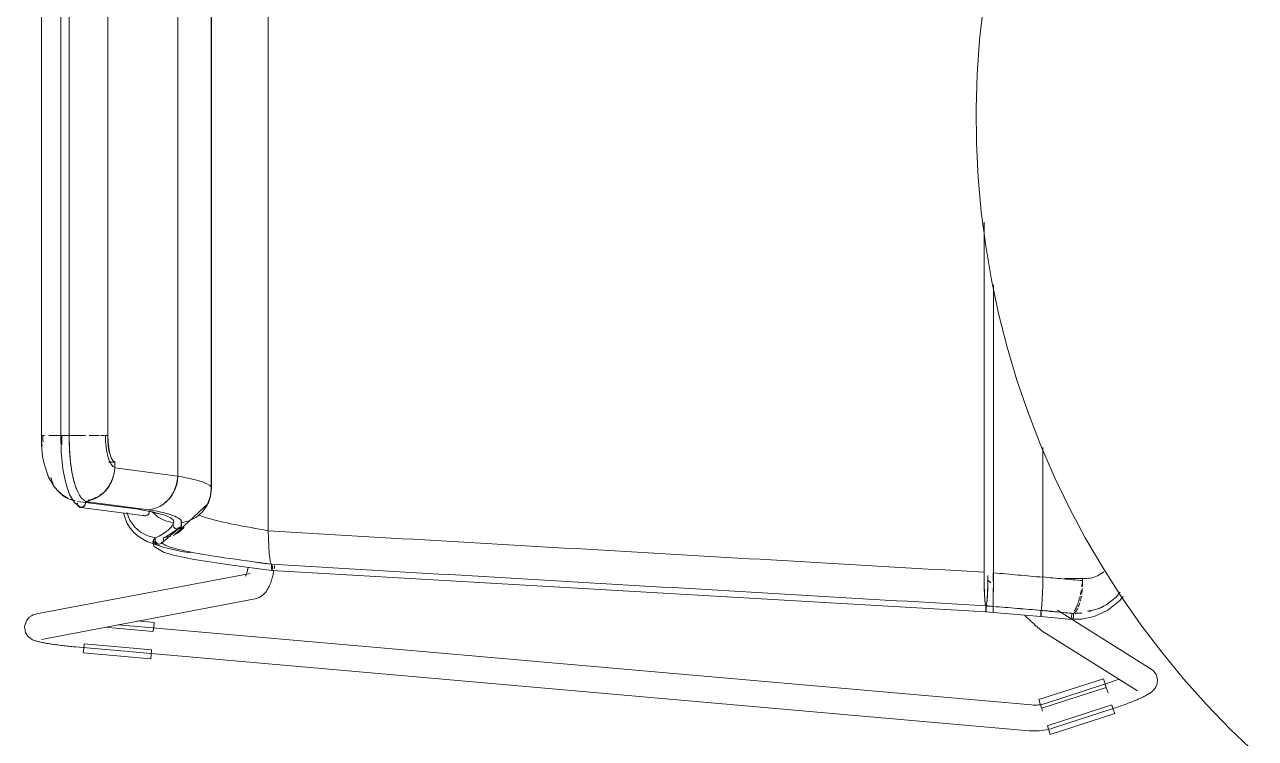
# Model space of a CAD drawing. Header units: millimetres. Extents: x 79795 to 317870, y -36033 to 97293.
# Drawn here: x 158854 to 159427, y 25244 to 25576 of the extents above; entities that cross this region are included whole.
import ezdxf

# ---------------------------------------------------------------- set-up
doc = ezdxf.new("R2010")
doc.units = ezdxf.units.MM
doc.header["$MEASUREMENT"] = 0
doc.layers.add('I-FURN', color=8, linetype='CONTINUOUS', lineweight=9)

msp = doc.modelspace()

# ---------------------------------------------------------------- linework, layer by layer
at = {"layer": 'I-FURN'}
for p, q in [((158967.7, 25723.88), (158967.7, 25340.49)), ((158967.7, 25340.49), (158967.7, 25723.88)), ((158941.2, 25704.58), (158941.2, 25359.79)), ((158941.2, 25359.79), (158941.2, 25704.58)), ((158925.61, 25698.54), (158925.61, 25365.83)), ((158925.61, 25365.83), (158925.61, 25698.54)), ((158862.24, 25679.61), (158862.24, 25384.76)), ((158871.28, 25679.61), (158871.28, 25384.76)), ((158875.24, 25384.76), (158875.24, 25679.61)), ((158893.08, 25679.61), (158893.08, 25384.76)), ((158893.14, 25384.76), (158893.14, 25679.61)), ((158941.36, 25360.33), (158941.36, 25665.13)), ((159300.16, 25584.35), (159298.39, 25568.45)), ((159298.39, 25568.45), (159297.26, 25552.5)), ((159297.26, 25552.5), (159296.77, 25536.5)), ((159296.77, 25536.5), (159296.91, 25520.51)), ((159296.91, 25520.51), (159297.7, 25504.53)), ((159297.7, 25504.53), (159299.13, 25488.59)), ((159299.13, 25488.59), (159301.19, 25472.72)), ((159300.44, 25483.83), (159300.44, 25321.23)), ((159300.44, 25321.23), (159300.44, 25483.83)), ((159301.19, 25472.72), (159303.88, 25456.95)), ((159303.88, 25456.95), (159307.2, 25441.3)), ((159304.75, 25454.61), (159304.75, 25320.97)), ((159304.75, 25320.97), (159304.75, 25454.61)), ((159307.2, 25441.3), (159311.15, 25425.8)), ((159311.15, 25425.8), (159315.71, 25410.47)), ((159315.71, 25410.47), (159320.88, 25395.33)), ((159320.88, 25395.33), (159326.66, 25380.4)), ((158862.32, 25380.24), (158862.24, 25384.76)), ((158862.24, 25384.76), (158862.41, 25384.76)), ((158863.73, 25384.76), (158862.26, 25384.76)), ((158868.34, 25384.76), (158865.76, 25384.76)), ((158868.49, 25384.76), (158871.52, 25384.76)), ((158871.52, 25384.76), (158868.5, 25384.76)), ((158871.42, 25377.2), (158871.28, 25384.76)), ((158871.28, 25384.76), (158871.34, 25384.76)), ((158875.23, 25384.76), (158871.28, 25384.76)), ((158871.34, 25384.76), (158871.54, 25384.76)), ((158871.54, 25384.76), (158871.85, 25384.76)), ((158871.85, 25384.76), (158872.24, 25384.76)), ((158872.24, 25384.76), (158872.69, 25384.76)), ((158872.69, 25384.76), (158873.18, 25384.76)), ((158873.18, 25384.76), (158873.68, 25384.76)), ((158873.68, 25384.76), (158874.15, 25384.76)), ((158874.15, 25384.76), (158874.57, 25384.76)), ((158874.57, 25384.76), (158874.9, 25384.76)), ((158874.9, 25384.76), (158875.13, 25384.76)), ((158875.13, 25384.76), (158875.23, 25384.76)), ((158875.21, 25384.76), (158879.02, 25384.76)), ((158879.02, 25384.76), (158875.21, 25384.76)), ((158875.24, 25384.76), (158875.32, 25378.35)), ((158882.77, 25384.76), (158879.21, 25384.76)), ((158886.24, 25384.76), (158884.4, 25384.76)), ((158886.17, 25384.76), (158886.72, 25384.76)), ((158889.23, 25384.76), (158886.76, 25384.76)), ((158891.55, 25384.76), (158889.81, 25384.76)), ((158893.25, 25381.72), (158893.14, 25384.76)), ((158862.84, 25375.03), (158862.32, 25380.24)), ((158875.32, 25378.35), (158875.8, 25372.36)), ((158893.57, 25378.87), (158893.25, 25381.72)), ((158894.08, 25376.38), (158893.57, 25378.87)), ((159326.66, 25380.4), (159333.02, 25365.73)), ((159327.72, 25319.03), (159327.72, 25379.14)), ((159327.72, 25379.14), (159327.72, 25319.03)), ((158863.49, 25371.53), (158862.84, 25375.03)), ((158872.22, 25369.31), (158871.42, 25377.2)), ((158894.75, 25374.4), (158894.08, 25376.38)), ((158895.54, 25373.04), (158894.75, 25374.4)), ((158896.4, 25372.41), (158895.54, 25373.04)), ((158865.51, 25365.38), (158863.49, 25371.53)), ((158873.09, 25364.6), (158872.22, 25369.31)), ((158875.8, 25372.36), (158876.63, 25366.92)), ((158876.63, 25366.92), (158877.44, 25363.43)), ((158893.39, 25372.41), (158896.4, 25372.41)), ((158896.33, 25369.69), (158896.4, 25372.41)), ((158925.61, 25365.83), (158896.33, 25369.69)), ((158868.38, 25360.67), (158865.51, 25365.38)), ((158874.17, 25360.55), (158873.09, 25364.6)), ((158877.44, 25363.43), (158878.31, 25360.6)), ((158923.81, 25358.51), (158925.13, 25362.06)), ((158925.13, 25362.06), (158925.61, 25365.83)), ((159333.02, 25365.73), (159339.97, 25351.31)), ((158870.22, 25358.69), (158868.38, 25360.67)), ((158872.29, 25357.02), (158870.22, 25358.69)), ((158874.55, 25355.69), (158872.29, 25357.02)), ((158875.36, 25357.39), (158874.17, 25360.55)), ((158877.66, 25353.56), (158875.36, 25357.39)), ((158878.31, 25360.6), (158878.5, 25360.09)), ((158918.99, 25352.91), (158921.73, 25355.4)), ((158921.73, 25355.4), (158923.81, 25358.51)), ((158939.19, 25352.12), (158940.91, 25356.58)), ((158940.73, 25356), (158939.36, 25352.43)), ((158939.37, 25352.43), (158940.73, 25356)), ((158941.2, 25359.79), (158940.73, 25356)), ((158940.73, 25356), (158941.2, 25359.79)), ((158940.91, 25356.58), (158941.35, 25360.33)), ((158880.05, 25351.66), (158877.66, 25353.56)), ((158908.68, 25350.3), (158878.99, 25354.15)), ((158884.95, 25353.38), (158880.18, 25353.99)), ((158910.32, 25347.45), (158880.55, 25351.31)), ((158912.23, 25350.28), (158882.53, 25354.12)), ((158914.19, 25349.05), (158907.9, 25350.43)), ((158912.23, 25350.28), (158913.71, 25350.54)), ((158912.42, 25349.31), (158912.38, 25349.81)), ((158924.09, 25338.62), (158939.79, 25353.22)), ((158939.36, 25352.43), (158937.19, 25349.3)), ((158937.2, 25349.29), (158939.37, 25352.43)), ((158939.79, 25353.22), (158940.49, 25355.14)), ((159339.97, 25351.31), (159347.49, 25337.19)), ((158900.47, 25348.76), (158901.13, 25346.26)), ((158901.13, 25346.26), (158902.16, 25343.89)), ((158901.98, 25348.91), (158903.39, 25345.39)), ((158903.39, 25345.39), (158905.56, 25342.31)), ((158909.65, 25347.69), (158910.09, 25347.5)), ((158910.09, 25347.5), (158910.56, 25347.44)), ((158910.56, 25347.44), (158911.02, 25347.5)), ((158911.02, 25347.5), (158911.47, 25347.69)), ((158911.47, 25347.69), (158911.85, 25347.99)), ((158911.85, 25347.99), (158912.15, 25348.37)), ((158912.15, 25348.37), (158912.34, 25348.82)), ((158912.34, 25348.82), (158912.42, 25349.31)), ((158913.72, 25349.3), (158916.6, 25346.79)), ((158916.63, 25348.29), (158914.19, 25349.05)), ((158916.6, 25346.79), (158919.99, 25345.03)), ((158919.99, 25345.03), (158923.71, 25344.14)), ((158923.71, 25344.14), (158923.51, 25344.17)), ((158923.71, 25344.14), (158923.54, 25343.67)), ((158923.55, 25343.67), (158923.71, 25344.14)), ((158927.18, 25342.33), (158927.23, 25345.21)), ((158927.21, 25344.14), (158930.93, 25345.03)), ((158927.21, 25344.14), (158927.37, 25343.67)), ((158927.37, 25343.67), (158927.21, 25344.14)), ((158934.32, 25346.79), (158930.93, 25345.04)), ((158930.93, 25345.03), (158934.32, 25346.79)), ((158937.19, 25349.3), (158934.32, 25346.79)), ((158934.32, 25346.79), (158937.2, 25349.29)), ((158902.16, 25343.89), (158903.54, 25341.69)), ((158903.54, 25341.69), (158905.22, 25339.72)), ((158905.22, 25339.72), (158907.18, 25337.98)), ((158905.56, 25342.31), (158908.39, 25339.83)), ((158908.39, 25339.83), (158911.71, 25338.09)), ((158917.89, 25334.51), (158927.31, 25342.63)), ((158923.42, 25343.46), (158923.6, 25343.9)), ((158923.51, 25343.18), (158923.55, 25343.67)), ((158923.54, 25343.67), (158923.51, 25343.17)), ((158923.59, 25342.69), (158923.51, 25343.18)), ((158923.51, 25343.17), (158923.59, 25342.68)), ((158923.55, 25338.35), (158925.76, 25339.56)), ((158923.79, 25342.23), (158923.59, 25342.69)), ((158923.59, 25342.68), (158923.79, 25342.23)), ((158924.11, 25341.85), (158923.79, 25342.23)), ((158923.79, 25342.23), (158924.1, 25341.85)), ((158925.76, 25339.57), (158924.09, 25338.62)), ((158924.1, 25341.85), (158924.51, 25341.55)), ((158924.51, 25341.56), (158924.11, 25341.85)), ((158924.97, 25341.37), (158924.51, 25341.56)), ((158924.51, 25341.55), (158924.97, 25341.37)), ((158925.46, 25341.3), (158924.97, 25341.37)), ((158924.97, 25341.37), (158925.46, 25341.3)), ((158925.95, 25341.37), (158925.46, 25341.3)), ((158925.46, 25341.3), (158925.95, 25341.37)), ((158928.6, 25341.96), (158925.76, 25339.57)), ((158925.76, 25339.56), (158928.6, 25341.96)), ((158926.41, 25341.56), (158925.95, 25341.37)), ((158925.95, 25341.37), (158926.41, 25341.55)), ((158926.81, 25341.85), (158926.41, 25341.56)), ((158926.41, 25341.55), (158926.81, 25341.85)), ((158927.13, 25342.23), (158926.81, 25341.85)), ((158926.81, 25341.85), (158927.13, 25342.23)), ((158927.33, 25342.69), (158927.13, 25342.23)), ((158927.13, 25342.23), (158927.33, 25342.68)), ((158927.41, 25343.18), (158927.33, 25342.69)), ((158927.33, 25342.68), (158927.41, 25343.17)), ((158927.37, 25343.67), (158927.41, 25343.18)), ((158927.41, 25343.17), (158927.37, 25343.67)), ((158967.7, 25340.49), (158967.76, 25336.72)), ((158967.76, 25336.72), (158967.7, 25340.41)), ((158907.18, 25337.98), (158911.3, 25335.47)), ((158911.3, 25335.47), (158918.92, 25332.8)), ((158911.71, 25338.09), (158915.34, 25337.18)), ((158914.12, 25335.36), (158914.41, 25336.28)), ((158914.65, 25333.18), (158914.12, 25335.36)), ((158919.29, 25330.4), (158914.65, 25333.18)), ((158915.13, 25336.21), (158915.17, 25336.71)), ((158915.17, 25336.71), (158915.13, 25336.21)), ((158915.21, 25335.72), (158915.13, 25336.21)), ((158915.13, 25336.21), (158915.2, 25335.72)), ((158915.17, 25336.71), (158915.34, 25337.18)), ((158915.34, 25337.18), (158915.17, 25336.71)), ((158915.2, 25335.72), (158915.4, 25335.26)), ((158915.4, 25335.27), (158915.21, 25335.72)), ((158915.71, 25334.88), (158915.4, 25335.27)), ((158915.4, 25335.26), (158915.71, 25334.88)), ((158916.1, 25334.58), (158915.71, 25334.88)), ((158915.71, 25334.88), (158916.1, 25334.58)), ((158916.56, 25334.38), (158916.1, 25334.58)), ((158916.1, 25334.58), (158916.55, 25334.38)), ((158916.55, 25334.38), (158917.04, 25334.31)), ((158917.04, 25334.31), (158916.56, 25334.38)), ((158917.53, 25334.37), (158917.04, 25334.31)), ((158917.04, 25334.31), (158917.53, 25334.37)), ((158917.98, 25334.55), (158917.53, 25334.37)), ((158917.53, 25334.37), (158917.99, 25334.55)), ((158918.17, 25334.66), (158917.95, 25334.53)), ((158918.39, 25334.84), (158917.98, 25334.55)), ((158917.99, 25334.55), (158918.39, 25334.84)), ((158918.7, 25335.22), (158918.39, 25334.84)), ((158918.39, 25334.84), (158918.71, 25335.22)), ((158918.91, 25335.67), (158918.7, 25335.22)), ((158918.71, 25335.22), (158918.91, 25335.67)), ((158922.43, 25337.92), (158918.82, 25337.13)), ((158918.82, 25337.13), (158922.44, 25337.91)), ((158918.82, 25337.13), (158918.97, 25336.66)), ((158918.98, 25336.66), (158918.82, 25337.13)), ((158919, 25336.16), (158918.91, 25335.67)), ((158918.91, 25335.67), (158919, 25336.16)), ((158918.92, 25332.8), (158927.44, 25330.91)), ((158918.97, 25336.66), (158919, 25336.16)), ((158919, 25336.16), (158918.98, 25336.66)), ((158967.76, 25336.72), (158967.92, 25333.18)), ((158967.92, 25333.18), (158967.77, 25336.65)), ((158967.92, 25333.18), (158968.16, 25330.08)), ((158968.15, 25330.08), (158967.92, 25333.13)), ((159347.49, 25337.19), (159355.57, 25323.38)), ((158924.28, 25329), (158919.29, 25330.4)), ((158933.3, 25327.2), (158924.28, 25329)), ((158927.44, 25330.91), (158931.51, 25330.18)), ((158939.62, 25326.16), (158933.3, 25327.2)), ((158968.16, 25330.08), (158968.47, 25327.58)), ((158968.47, 25327.58), (158968.16, 25330.05)), ((158968.47, 25327.58), (158968.83, 25325.84)), ((158968.83, 25325.84), (158968.47, 25327.58)), ((158947.64, 25324.98), (158939.62, 25326.16)), ((158957.57, 25323.62), (158947.64, 25324.98)), ((158969.42, 25322.07), (158957.57, 25323.62)), ((158957.68, 25320.78), (158957.79, 25321.12)), ((158957.79, 25321.12), (158957.9, 25321.48)), ((158957.9, 25321.48), (158958.01, 25321.88)), ((158958.01, 25321.88), (158958.11, 25322.3)), ((158958.11, 25322.3), (158958.22, 25322.75)), ((158958.22, 25322.75), (158958.32, 25323.22)), ((158958.32, 25323.22), (158958.38, 25323.52)), ((158968.83, 25325.84), (158969.23, 25324.94)), ((158969.23, 25324.93), (158968.83, 25325.84)), ((158969.22, 25324.47), (158969.21, 25323.97)), ((158969.21, 25323.96), (158969.22, 25324.46)), ((158969.21, 25323.97), (158969.22, 25323.47)), ((158969.22, 25323.47), (158969.21, 25323.96)), ((158969.23, 25324.94), (158969.22, 25324.47)), ((158969.22, 25324.46), (158969.23, 25324.93)), ((158969.22, 25323.47), (158969.24, 25323.02)), ((158969.24, 25323.02), (158969.22, 25323.47)), ((158969.24, 25323.02), (158969.28, 25322.63)), ((158969.28, 25322.63), (158969.24, 25323.02)), ((158969.28, 25322.63), (158969.32, 25322.34)), ((158969.32, 25322.33), (158969.28, 25322.63)), ((158969.32, 25322.34), (158969.37, 25322.14)), ((158969.37, 25322.14), (158969.32, 25322.33)), ((158969.37, 25322.14), (158969.42, 25322.07)), ((158969.42, 25322.07), (158969.37, 25322.14)), ((158969.42, 25322.07), (158969.48, 25322.13)), ((158969.48, 25322.13), (158969.42, 25322.07)), ((158969.42, 25322.07), (159301.33, 25302.78)), ((158969.48, 25322.13), (158969.53, 25322.32)), ((158969.53, 25322.31), (158969.48, 25322.13)), ((158969.53, 25322.32), (158969.57, 25322.61)), ((158969.57, 25322.6), (158969.53, 25322.31)), ((158969.57, 25322.61), (158969.6, 25322.99)), ((158969.61, 25322.98), (158969.57, 25322.6)), ((158969.6, 25322.99), (158969.63, 25323.44)), ((158969.63, 25323.43), (158969.61, 25322.98)), ((158969.64, 25323.93), (158969.63, 25324.43)), ((158969.63, 25324.42), (158969.64, 25323.93)), ((158969.63, 25323.44), (158969.64, 25323.93)), ((158969.64, 25323.93), (158969.63, 25323.43)), ((158970.07, 25320.8), (158970.21, 25321.48)), ((158970.21, 25321.48), (158970.33, 25322.17)), ((158970.45, 25322.88), (158970.56, 25323.59)), ((158970.56, 25323.59), (158970.65, 25324.32)), ((159300.44, 25321.23), (159300.47, 25317.45)), ((159355.57, 25323.38), (159364.19, 25309.91)), ((158959.34, 25320.67), (158860.05, 25301.85)), ((158957.11, 25319.45), (158957.13, 25319.47)), ((158957.13, 25319.47), (158957.17, 25319.55)), ((158957.17, 25319.55), (158957.22, 25319.63)), ((158957.22, 25319.63), (158957.29, 25319.78)), ((158957.29, 25319.78), (158957.38, 25319.98)), ((158957.38, 25319.98), (158957.48, 25320.21)), ((158957.48, 25320.21), (158957.58, 25320.48)), ((158957.58, 25320.48), (158957.68, 25320.78)), ((158968.4, 25315.24), (158968.64, 25315.81)), ((158968.64, 25315.81), (158968.86, 25316.39)), ((158968.86, 25316.39), (158969.06, 25316.98)), ((158969.06, 25316.98), (158969.26, 25317.59)), ((158969.26, 25317.59), (158969.44, 25318.2)), ((158969.44, 25318.2), (158969.61, 25318.83)), ((158969.61, 25318.83), (158969.78, 25319.48)), ((158969.78, 25319.48), (158969.93, 25320.13)), ((158969.93, 25320.13), (158970.07, 25320.8)), ((159300.47, 25317.45), (159300.54, 25313.89)), ((159302.08, 25317.75), (159303.61, 25316.27)), ((159302.12, 25313.89), (159302.2, 25317.44)), ((159302.2, 25317.44), (159302.22, 25319.69)), ((159304.63, 25317.18), (159304.63, 25320.96)), ((159304.63, 25320.96), (159304.63, 25317.18)), ((159304.75, 25320.97), (159304.75, 25317.18)), ((159304.75, 25317.18), (159304.75, 25320.97)), ((159304.75, 25317.18), (159304.75, 25313.62)), ((159304.75, 25313.61), (159304.75, 25317.18)), ((159327.7, 25315.27), (159327.72, 25319.03)), ((159327.72, 25318.91), (159327.7, 25315.26)), ((159337.76, 25318.32), (159347.52, 25318.32)), ((159346.27, 25318.38), (159346.27, 25317.33)), ((158963.46, 25309.5), (158964.25, 25309.94)), ((158964.25, 25309.94), (158964.94, 25310.42)), ((158964.94, 25310.42), (158965.53, 25310.93)), ((158965.53, 25310.93), (158966.05, 25311.45)), ((158966.05, 25311.45), (158966.51, 25311.98)), ((158966.51, 25311.98), (158966.91, 25312.51)), ((158966.91, 25312.51), (158967.27, 25313.05)), ((158967.27, 25313.05), (158967.59, 25313.59)), ((158967.59, 25313.59), (158967.88, 25314.12)), ((158967.88, 25314.12), (158968.15, 25314.68)), ((158968.15, 25314.68), (158968.4, 25315.24)), ((159300.54, 25313.89), (159300.67, 25310.75)), ((159300.67, 25310.75), (159300.83, 25308.25)), ((159301.83, 25308.28), (159302, 25310.77)), ((159302, 25310.77), (159302.12, 25313.89)), ((159304.64, 25310.5), (159304.64, 25313.62)), ((159304.64, 25313.62), (159304.64, 25310.5)), ((159304.66, 25308), (159304.64, 25310.5)), ((159304.64, 25310.5), (159304.66, 25308)), ((159304.74, 25310.48), (159304.73, 25307.98)), ((159304.73, 25307.98), (159304.74, 25310.48)), ((159304.75, 25313.61), (159304.74, 25310.48)), ((159304.74, 25310.48), (159304.75, 25313.61)), ((159327.51, 25308.63), (159327.62, 25311.73)), ((159327.62, 25311.67), (159327.51, 25308.63)), ((159327.62, 25311.73), (159327.69, 25315.17)), ((159327.69, 25315.17), (159327.62, 25311.73)), ((159361.78, 25309.65), (159357.2, 25306.16)), ((159363.74, 25312), (159361.78, 25309.65)), ((159365.08, 25309.97), (159363.44, 25307.92)), ((159364.19, 25309.91), (159373.34, 25296.78)), ((158862.28, 25290.06), (158961.58, 25308.88)), ((158961.58, 25308.88), (158962.56, 25309.13)), ((158962.56, 25309.13), (158963.46, 25309.5)), ((159300.83, 25308.25), (159301.02, 25306.5)), ((159301.02, 25306.5), (159301.23, 25305.61)), ((159301.23, 25305.61), (159301.22, 25305.14)), ((159301.22, 25305.14), (159301.22, 25304.65)), ((159301.22, 25304.65), (159301.23, 25304.16)), ((159301.23, 25304.16), (159301.24, 25303.71)), ((159301.43, 25305.62), (159301.64, 25306.52)), ((159301.44, 25305.15), (159301.43, 25305.62)), ((159301.43, 25303.72), (159301.44, 25304.17)), ((159301.44, 25304.66), (159301.44, 25305.15)), ((159301.44, 25304.17), (159301.44, 25304.66)), ((159301.64, 25306.52), (159301.83, 25308.28)), ((159304.67, 25306.25), (159304.66, 25308)), ((159304.66, 25308), (159304.67, 25306.25)), ((159304.68, 25304.88), (159304.68, 25305.35)), ((159304.68, 25305.35), (159304.68, 25304.88)), ((159304.68, 25304.39), (159304.68, 25304.88)), ((159304.68, 25304.88), (159304.68, 25304.38)), ((159304.68, 25303.89), (159304.68, 25304.39)), ((159304.68, 25304.38), (159304.68, 25303.89)), ((159304.71, 25306.23), (159304.7, 25305.35)), ((159304.7, 25305.34), (159304.71, 25306.23)), ((159304.7, 25305.35), (159304.7, 25304.88)), ((159304.7, 25304.87), (159304.7, 25305.34)), ((159304.7, 25304.88), (159304.7, 25304.38)), ((159304.7, 25304.38), (159304.7, 25304.87)), ((159304.7, 25304.38), (159304.7, 25303.89)), ((159304.7, 25303.88), (159304.7, 25304.38)), ((159304.73, 25307.98), (159304.71, 25306.23)), ((159304.71, 25306.23), (159304.73, 25307.98)), ((159326.98, 25303.53), (159327.18, 25304.42)), ((159327.18, 25304.42), (159326.98, 25303.53)), ((159327.18, 25304.42), (159327.36, 25306.16)), ((159327.35, 25306.14), (159327.18, 25304.42)), ((159327.36, 25306.16), (159327.51, 25308.63)), ((159327.51, 25308.59), (159327.36, 25306.15)), ((159357.2, 25306.16), (159353.52, 25304.25)), ((159363.44, 25307.92), (159357.91, 25303.58)), ((158855.29, 25298.72), (158854.46, 25295.97)), ((158855.29, 25298.72), (158856.62, 25300.29)), ((158856.62, 25300.29), (158857.7, 25301.04)), ((158857.7, 25301.04), (158858.5, 25301.42)), ((158858.5, 25301.42), (158859.12, 25301.63)), ((158859.12, 25301.63), (158859.63, 25301.77)), ((158859.63, 25301.77), (158860.05, 25301.85)), ((158914.64, 25297.92), (158906.74, 25298.61)), ((159301.24, 25303.71), (159301.26, 25303.33)), ((159301.26, 25303.33), (159301.28, 25303.03)), ((159301.28, 25303.03), (159301.3, 25302.85)), ((159301.3, 25302.85), (159301.33, 25302.78)), ((159301.33, 25302.78), (159301.36, 25302.85)), ((159304.69, 25302.51), (159301.33, 25302.78)), ((159301.36, 25302.85), (159301.39, 25303.04)), ((159301.39, 25303.04), (159301.41, 25303.33)), ((159301.41, 25303.33), (159301.43, 25303.72)), ((159304.68, 25303.44), (159304.68, 25303.89)), ((159304.68, 25303.89), (159304.68, 25303.44)), ((159304.69, 25303.06), (159304.68, 25303.44)), ((159304.68, 25303.44), (159304.69, 25303.06)), ((159304.69, 25302.51), (159304.69, 25302.58)), ((159304.69, 25302.57), (159304.69, 25302.51)), ((159304.69, 25302.57), (159304.69, 25302.5)), ((159304.69, 25302.5), (159304.69, 25302.57)), ((159304.69, 25302.5), (159326.89, 25300.68)), ((159304.7, 25303.89), (159304.7, 25303.44)), ((159304.7, 25303.43), (159304.7, 25303.88)), ((159304.7, 25303.44), (159304.7, 25303.06)), ((159304.7, 25303.05), (159304.7, 25303.43)), ((159304.7, 25303.06), (159304.7, 25302.76)), ((159304.7, 25302.76), (159304.7, 25303.05)), ((159319.85, 25300.71), (159319.38, 25301.15)), ((159320.31, 25300.27), (159319.85, 25300.71)), ((159320.77, 25299.85), (159320.31, 25300.27)), ((159321.21, 25299.44), (159320.77, 25299.85)), ((159321.65, 25299.04), (159321.21, 25299.44)), ((159322.07, 25298.64), (159321.65, 25299.04)), ((159322.49, 25298.26), (159322.07, 25298.64)), ((159322.89, 25297.89), (159322.49, 25298.26)), ((159326.79, 25303.05), (159326.8, 25303.52)), ((159326.8, 25303.51), (159326.79, 25303.04)), ((159326.79, 25302.55), (159326.79, 25302.05)), ((159326.79, 25302.06), (159326.79, 25302.55)), ((159326.8, 25301.61), (159326.79, 25302.06)), ((159326.79, 25302.05), (159326.8, 25301.6)), ((159326.82, 25301.22), (159326.8, 25301.61)), ((159326.8, 25301.6), (159326.82, 25301.22)), ((159326.82, 25301.22), (159326.84, 25300.93)), ((159326.84, 25300.93), (159326.82, 25301.22)), ((159326.84, 25300.93), (159326.87, 25300.74)), ((159326.87, 25300.75), (159326.84, 25300.93)), ((159326.89, 25300.68), (159326.87, 25300.75)), ((159326.87, 25300.74), (159326.89, 25300.68)), ((159326.92, 25300.75), (159326.89, 25300.68)), ((159326.89, 25300.68), (159326.92, 25300.74)), ((159326.89, 25300.68), (159341.38, 25299.26)), ((159326.92, 25300.74), (159326.94, 25300.94)), ((159326.96, 25301.24), (159326.94, 25300.94)), ((159326.94, 25300.94), (159326.96, 25301.23)), ((159326.98, 25301.62), (159326.96, 25301.24)), ((159326.96, 25301.23), (159326.98, 25301.61)), ((159326.99, 25303.06), (159326.98, 25303.53)), ((159326.98, 25303.53), (159326.99, 25303.06)), ((159326.98, 25301.61), (159326.99, 25302.07)), ((159326.99, 25302.07), (159326.98, 25301.62)), ((159327, 25302.56), (159326.99, 25303.06)), ((159326.99, 25303.06), (159327, 25302.56)), ((159326.99, 25302.07), (159327, 25302.56)), ((159327, 25302.56), (159326.99, 25302.07)), ((159340.98, 25299.56), (159334.53, 25303.6)), ((159345.95, 25299.47), (159340.49, 25299.38)), ((159378.11, 25276.29), (159341.35, 25299.33)), ((159351.6, 25300.68), (159345.95, 25299.47)), ((159357.91, 25303.58), (159351.6, 25300.68)), ((158854.46, 25295.97), (158854.94, 25293.2)), ((158854.94, 25293.2), (158855.98, 25291.55)), ((158891.66, 25295.67), (158914.27, 25293.69)), ((159322.51, 25259.59), (158898.01, 25296.88)), ((158914.46, 25295.88), (158914.28, 25293.81)), ((158914.64, 25297.92), (158914.46, 25295.88)), ((159323.28, 25297.54), (159322.89, 25297.89)), ((159323.66, 25297.2), (159323.28, 25297.54)), ((159324.02, 25296.87), (159323.66, 25297.2)), ((159324.37, 25296.55), (159324.02, 25296.87)), ((159324.71, 25296.25), (159324.37, 25296.55)), ((159325.03, 25295.96), (159324.71, 25296.25)), ((159325.34, 25295.69), (159325.03, 25295.96)), ((159325.63, 25295.43), (159325.34, 25295.69)), ((159325.91, 25295.19), (159325.63, 25295.43)), ((159326.18, 25294.96), (159325.91, 25295.19)), ((159326.43, 25294.75), (159326.18, 25294.96)), ((159326.67, 25294.54), (159326.43, 25294.75)), ((159326.9, 25294.35), (159326.67, 25294.54)), ((159327.13, 25294.17), (159326.9, 25294.35)), ((159327.35, 25294), (159327.13, 25294.17)), ((159327.58, 25293.83), (159327.35, 25294)), ((159327.83, 25293.64), (159327.58, 25293.83)), ((159328.16, 25293.43), (159327.83, 25293.64)), ((159328.16, 25293.43), (159371.74, 25266.12)), ((159373.34, 25296.78), (159383.02, 25284.04)), ((158855.98, 25291.55), (158856.89, 25290.7)), ((158856.89, 25290.7), (158857.59, 25290.22)), ((158857.59, 25290.22), (158858.15, 25289.91)), ((158858.15, 25289.91), (158858.63, 25289.7)), ((158858.63, 25289.7), (158859.06, 25289.53)), ((158859.06, 25289.53), (158859.46, 25289.39)), ((158859.46, 25289.39), (158859.86, 25289.26)), ((158859.86, 25289.26), (158860.25, 25289.15)), ((158860.25, 25289.15), (158860.66, 25289.04)), ((158860.66, 25289.04), (158861.07, 25288.94)), ((158861.07, 25288.94), (158861.5, 25288.84)), ((158861.5, 25288.84), (158861.94, 25288.74)), ((158861.94, 25288.74), (158862.4, 25288.64)), ((158862.4, 25288.64), (158862.88, 25288.54)), ((158862.88, 25288.54), (158863.37, 25288.45)), ((158863.37, 25288.45), (158863.89, 25288.36)), ((158863.89, 25288.36), (158864.42, 25288.26)), ((158864.42, 25288.26), (158864.97, 25288.17)), ((158864.97, 25288.17), (158865.54, 25288.08)), ((158865.54, 25288.08), (158866.13, 25287.98)), ((158866.13, 25287.98), (158866.73, 25287.89)), ((158866.73, 25287.89), (158867.35, 25287.8)), ((158867.35, 25287.8), (158867.98, 25287.71)), ((158867.98, 25287.71), (158868.63, 25287.62)), ((158868.63, 25287.62), (158869.29, 25287.54)), ((158869.29, 25287.54), (158869.97, 25287.45)), ((158869.97, 25287.45), (158870.66, 25287.36)), ((158870.66, 25287.36), (158871.36, 25287.28)), ((158871.36, 25287.28), (158872.07, 25287.2)), ((158872.07, 25287.2), (158872.78, 25287.12)), ((158872.78, 25287.12), (158873.51, 25287.04)), ((158873.51, 25287.04), (158874.24, 25286.96)), ((158874.24, 25286.96), (158874.98, 25286.88)), ((158874.98, 25286.88), (158875.73, 25286.81)), ((158875.73, 25286.81), (158876.47, 25286.73)), ((158881.92, 25285.81), (158882.1, 25287.88)), ((158913.52, 25285.24), (158882.11, 25288)), ((158876.47, 25286.73), (158877.22, 25286.66)), ((158877.22, 25286.66), (158877.98, 25286.6)), ((158877.98, 25286.6), (158878.13, 25286.58)), ((158878.13, 25286.58), (159321.46, 25247.64)), ((158881.74, 25283.77), (158881.92, 25285.81)), ((158913.15, 25281.01), (158881.74, 25283.77)), ((158913.33, 25283.05), (158913.15, 25281.01)), ((158913.51, 25285.12), (158913.33, 25283.05)), ((159383.02, 25284.04), (159393.19, 25271.69)), ((159379.24, 25275.4), (159378.11, 25276.29)), ((159379.24, 25275.4), (159380.46, 25273.67)), ((159355.93, 25271.76), (159325.92, 25262.08)), ((159355.93, 25271.76), (159356.56, 25269.81)), ((159356.56, 25269.81), (159357.2, 25267.84)), ((159357.59, 25269.61), (159356.9, 25269.38)), ((159358.28, 25269.84), (159357.59, 25269.61)), ((159358.96, 25270.08), (159358.28, 25269.84)), ((159359.63, 25270.31), (159358.96, 25270.08)), ((159360.3, 25270.55), (159359.63, 25270.31)), ((159360.95, 25270.78), (159360.3, 25270.55)), ((159361.6, 25271.02), (159360.95, 25270.78)), ((159362.24, 25271.25), (159361.6, 25271.02)), ((159362.86, 25271.49), (159362.24, 25271.25)), ((159380.46, 25273.67), (159381.05, 25271.44)), ((159381.05, 25271.44), (159380.87, 25269.47)), ((159393.19, 25271.69), (159403.85, 25259.76)), ((159327.23, 25258.03), (159357.24, 25267.72)), ((159355.88, 25269.05), (159329.07, 25260.33)), ((159356.21, 25269.15), (159355.88, 25269.05)), ((159356.9, 25269.38), (159356.21, 25269.15)), ((159358.07, 25265.15), (159357.27, 25267.62)), ((159375.57, 25263.93), (159375.13, 25263.7)), ((159375.99, 25264.15), (159375.57, 25263.93)), ((159376.4, 25264.39), (159375.99, 25264.15)), ((159376.8, 25264.62), (159376.4, 25264.39)), ((159377.2, 25264.86), (159376.8, 25264.62)), ((159377.58, 25265.12), (159377.2, 25264.86)), ((159377.97, 25265.4), (159377.58, 25265.12)), ((159378.38, 25265.71), (159377.97, 25265.4)), ((159378.8, 25266.08), (159378.38, 25265.71)), ((159379.27, 25266.54), (159378.8, 25266.08)), ((159379.79, 25267.17), (159379.27, 25266.54)), ((159380.35, 25268.08), (159379.79, 25267.17)), ((159380.87, 25269.47), (159380.35, 25268.08)), ((159322.54, 25259.59), (159322.51, 25259.59)), ((159323.2, 25259.54), (159322.54, 25259.59)), ((159323.86, 25259.52), (159323.2, 25259.54)), ((159324.52, 25259.53), (159323.86, 25259.52)), ((159325.18, 25259.57), (159324.52, 25259.53)), ((159325.84, 25259.63), (159325.18, 25259.57)), ((159326.5, 25259.72), (159325.84, 25259.63)), ((159326.55, 25260.12), (159325.92, 25262.08)), ((159327.15, 25259.84), (159326.5, 25259.72)), ((159327.19, 25258.15), (159326.55, 25260.12)), ((159327.8, 25259.98), (159327.15, 25259.84)), ((159328.44, 25260.14), (159327.8, 25259.98)), ((159329.07, 25260.33), (159328.44, 25260.14)), ((159359.84, 25259.65), (159329.83, 25249.96)), ((159359.88, 25259.53), (159360.52, 25257.56)), ((159361.52, 25258.27), (159360.79, 25258.03)), ((159362.26, 25258.52), (159361.52, 25258.27)), ((159362.98, 25258.77), (159362.26, 25258.52)), ((159363.71, 25259.03), (159362.98, 25258.77)), ((159364.42, 25259.28), (159363.71, 25259.03)), ((159365.13, 25259.53), (159364.42, 25259.28)), ((159365.83, 25259.79), (159365.13, 25259.53)), ((159366.52, 25260.04), (159365.83, 25259.79)), ((159367.19, 25260.3), (159366.52, 25260.04)), ((159367.86, 25260.55), (159367.19, 25260.3)), ((159368.51, 25260.8), (159367.86, 25260.55)), ((159369.15, 25261.06), (159368.51, 25260.8)), ((159369.78, 25261.31), (159369.15, 25261.06)), ((159370.39, 25261.56), (159369.78, 25261.31)), ((159370.98, 25261.8), (159370.39, 25261.56)), ((159371.56, 25262.05), (159370.98, 25261.8)), ((159372.13, 25262.29), (159371.56, 25262.05)), ((159372.67, 25262.53), (159372.13, 25262.29)), ((159373.2, 25262.77), (159372.67, 25262.53)), ((159373.71, 25263), (159373.2, 25262.77)), ((159374.2, 25263.24), (159373.71, 25263)), ((159374.67, 25263.47), (159374.2, 25263.24)), ((159375.13, 25263.7), (159374.67, 25263.47)), ((159403.85, 25259.76), (159414.98, 25248.27)), ((159327.64, 25256.77), (159327.26, 25257.94)), ((159361.15, 25255.61), (159331.14, 25245.92)), ((159332.78, 25248.92), (159359.59, 25257.63)), ((159360.05, 25257.78), (159359.59, 25257.63)), ((159360.79, 25258.03), (159360.05, 25257.78)), ((159360.52, 25257.56), (159361.15, 25255.61)), ((159321.46, 25247.63), (159322.6, 25247.56)), ((159322.6, 25247.56), (159323.74, 25247.52)), ((159323.74, 25247.52), (159324.88, 25247.54)), ((159324.88, 25247.54), (159326.02, 25247.6)), ((159326.02, 25247.6), (159327.16, 25247.7)), ((159327.16, 25247.7), (159328.29, 25247.85)), ((159328.29, 25247.85), (159329.41, 25248.05)), ((159329.41, 25248.05), (159330.53, 25248.29)), ((159330.51, 25247.87), (159329.87, 25249.85)), ((159331.14, 25245.92), (159330.51, 25247.87)), ((159330.53, 25248.29), (159331.64, 25248.58)), ((159331.64, 25248.58), (159332.73, 25248.91)), ((159332.73, 25248.91), (159332.78, 25248.92)), ((159414.98, 25248.27), (159426.56, 25237.23))]:
    msp.add_line(p, q, dxfattribs=at)
for centre, major_axis, ratio, start_param, end_param in [((158866.51, 25384.76), (0, -12.4), 0.287441, 4.712389, 4.950404), ((158877.99, 25384.76), (15.75, 0), 0.000004, 5.8107, 5.99294), ((158910.54, 25365.96), (0, -15.78), 0.955139, 0.595876, 1.562553), ((158910.55, 25349.4), (0, -1.96), 0.955139, 5.775592, 8.064923), ((158910.54, 25365.96), (0, -15.78), 0.955139, 0.112537, 0.354036), ((158910.54, 25365.96), (0, -15.78), 0.955139, 0.354206, 0.595753)]:
    msp.add_ellipse(centre, major_axis=major_axis, ratio=ratio, start_param=start_param, end_param=end_param, dxfattribs=at)
for points in [[(158862.55, 25379.79), (158862.4, 25381.37), (158862.32, 25383.05), (158862.33, 25384.76)], [(158871.82, 25380.5), (158871.79, 25381.91), (158871.78, 25383.33), (158871.81, 25384.76)], [(158882.54, 25354.33), (158881.81, 25354.68), (158880.4, 25355.99), (158878.51, 25359.69), (158876.98, 25364.76), (158875.87, 25370.9), (158875.24, 25377.76), (158875.16, 25382.41), (158875.21, 25384.76)], [(158896.32, 25369.94), (158895.2, 25370.19), (158893.04, 25373.57), (158892.07, 25380.97), (158892.01, 25384.76)], [(158893.09, 25383.92), (158893.14, 25381.14), (158893.42, 25378), (158894.03, 25376.38)], [(158882.53, 25354.12), (158883.77, 25354.27), (158886.15, 25354.85), (158889.49, 25356.62), (158892.32, 25359.15), (158894.51, 25362.29), (158895.93, 25365.89), (158896.29, 25368.4), (158896.33, 25369.69)], [(158866.68, 25365.16), (158866.94, 25364.2), (158867.29, 25363.27), (158867.72, 25362.37)], [(158888.04, 25356.11), (158887.43, 25355.77), (158886.78, 25355.53), (158886.12, 25355.34)], [(158941.2, 25359.79), (158941.3, 25359.97), (158941.35, 25360.15), (158941.35, 25360.33)], [(158877.57, 25354.61), (158876.92, 25354.77), (158876.27, 25354.96), (158875.64, 25355.21)], [(158882.68, 25353.86), (158882.7, 25353.78), (158882.72, 25353.61), (158882.72, 25353.45), (158882.71, 25353.37)], [(158886.11, 25355.21), (158885.44, 25354.95), (158884.74, 25354.79), (158884.04, 25354.64)], [(158912.23, 25350.28), (158917.73, 25349.26), (158925.79, 25347.21), (158927.76, 25345.17), (158927.21, 25344.14)], [(159133.95, 25330.82), (159078.49, 25334.02), (159023.07, 25337.21), (158967.7, 25340.41)], [(159300.44, 25321.23), (159244.91, 25324.43), (159189.38, 25327.62), (159133.95, 25330.82)], [(158960.67, 25326.03), (158963.5, 25325.67), (158966.36, 25325.31), (158969.22, 25324.95)], [(159301.23, 25305.61), (159245.83, 25308.83), (159135.07, 25315.27), (159024.47, 25321.71), (158969.23, 25324.93)], [(159316.25, 25319.94), (159312.42, 25320.28), (159308.59, 25320.63), (159304.75, 25320.97)], [(159327.72, 25318.91), (159323.9, 25319.25), (159320.08, 25319.59), (159316.25, 25319.94)], [(159327.72, 25319.03), (159330.86, 25318.72), (159337.11, 25318.13), (159343.25, 25317.59), (159346.27, 25317.33)], [(159345.86, 25314.49), (159345.92, 25314.96), (159345.98, 25315.44), (159346.03, 25315.92)], [(159346.27, 25317.33), (159346.27, 25316.37), (159346.23, 25315.45), (159346.17, 25314.53)], [(159347.79, 25318.32), (159347.29, 25318.31), (159346.78, 25318.33), (159346.27, 25318.38)], [(159344.36, 25307.55), (159344.61, 25308.35), (159344.84, 25309.22), (159345.05, 25310.14)], [(159345.67, 25310.12), (159345.53, 25309.28), (159345.36, 25308.47), (159345.18, 25307.74)], [(159345.21, 25310.8), (159345.35, 25311.45), (159345.49, 25312.11), (159345.61, 25312.79)], [(159346.11, 25313.61), (159346.03, 25312.71), (159345.93, 25311.83), (159345.81, 25310.98)], [(159301.23, 25305.61), (159301.81, 25305.57), (159302.97, 25305.48), (159304.12, 25305.39), (159304.7, 25305.35)], [(159301.43, 25305.62), (159301.45, 25305.03), (159301.45, 25303.52), (159301.37, 25302.78), (159301.33, 25302.78)], [(159301.43, 25305.62), (159301.97, 25305.58), (159303.06, 25305.49), (159304.14, 25305.4), (159304.68, 25305.35)], [(159326.98, 25303.53), (159323.28, 25303.83), (159315.85, 25304.44), (159308.42, 25305.04), (159304.7, 25305.34)], [(159312.24, 25304.72), (159311.83, 25304.76), (159311.42, 25304.79), (159311.01, 25304.83)], [(159326.8, 25303.52), (159323.15, 25303.82), (159319.5, 25304.12), (159315.85, 25304.42)], [(159344.11, 25304.64), (159343.78, 25303.95), (159343.08, 25302.8), (159342.33, 25302.24), (159341.94, 25302.09)], [(159342.29, 25303.1), (159342.62, 25303.51), (159342.94, 25304.03), (159343.25, 25304.67)], [(159343.37, 25304.92), (159343.66, 25305.56), (159343.94, 25306.3), (159344.2, 25307.12)], [(159344.99, 25307.07), (159344.78, 25306.34), (159344.55, 25305.7), (159344.31, 25305.11)], [(159326.8, 25303.51), (159329.17, 25303.28), (159331.54, 25303.04), (159333.88, 25302.81)], [(159326.98, 25303.53), (159329.51, 25303.29), (159334.55, 25302.81), (159339.5, 25302.33), (159341.94, 25302.09)], [(159340.64, 25299.44), (159340.68, 25299.48), (159340.77, 25299.6), (159340.91, 25299.9), (159341.02, 25300.29), (159341.12, 25300.74), (159341.18, 25301.23), (159341.22, 25301.73), (159341.21, 25302.05), (159341.21, 25302.19)], [(159342.77, 25302.13), (159343.42, 25302.14), (159344.07, 25302.18), (159344.72, 25302.24)], [(159345.94, 25302.27), (159345.12, 25302.18), (159344.3, 25302.17), (159343.47, 25302.18)], [(159349.19, 25303.06), (159349.91, 25303.26), (159350.63, 25303.5), (159351.34, 25303.76)]]:
    msp.add_open_spline(points, degree=3, dxfattribs=at)
for points, knots in [([(158895.78, 25366.16), (158895.45, 25364.92), (158894.02, 25361.4), (158891.56, 25358.09), (158889.41, 25356.96)], [-0.8333333, -0.8333333, -0.8333333, -0.8333333, -0.6666667, -0.3333333, -0.3333333, -0.3333333, -0.3333333]), ([(158941.35, 25360.33), (158941.36, 25361.16), (158938.97, 25362.99), (158931.33, 25364.82), (158925.61, 25365.83)], [0.0892846, 0.0892846, 0.0892846, 0.0892846, 0.5, 1, 1, 1, 1]), ([(158868.86, 25360.41), (158869.13, 25360.01), (158870.17, 25358.63), (158872.34, 25356.63), (158875.18, 25355.02), (158877.12, 25354.55), (158877.89, 25354.39)], [0.434972, 0.434972, 0.434972, 0.434972, 0.5, 0.6666667, 0.8333333, 0.9407177, 0.9407177, 0.9407177, 0.9407177]), ([(158878.94, 25353.27), (158878.94, 25353.13), (158878.96, 25352.91), (158879.03, 25352.61), (158879.12, 25352.35), (158879.31, 25352.03), (158879.6, 25351.71), (158879.95, 25351.48), (158880.3, 25351.34), (158880.61, 25351.29), (158880.89, 25351.29), (158881.15, 25351.32), (158881.4, 25351.4), (158881.66, 25351.51), (158881.96, 25351.7), (158882.29, 25352.03), (158882.53, 25352.42), (158882.64, 25352.78), (158882.72, 25353.15), (158882.71, 25353.59), (158882.6, 25353.95), (158882.53, 25354.12)], [0.1111111, 0.1111111, 0.1111111, 0.1111111, 0.1666667, 0.1944444, 0.2222222, 0.2777778, 0.3333333, 0.3888889, 0.4444444, 0.4791667, 0.5138889, 0.5486111, 0.5833333, 0.6180556, 0.6527778, 0.7222222, 0.7916667, 0.8263889, 0.8611111, 0.9305556, 1, 1, 1, 1]), ([(158882.62, 25352.88), (158882.58, 25352.76), (158882.48, 25352.53), (158882.2, 25352.11), (158881.66, 25351.66), (158880.79, 25351.4), (158880, 25351.63), (158879.49, 25352.03), (158879.2, 25352.41), (158879.01, 25352.87), (158878.97, 25353.2), (158878.96, 25353.37)], [-0.8125, -0.8125, -0.8125, -0.8125, -0.765625, -0.71875, -0.625, -0.5, -0.375, -0.3125, -0.25, -0.1875, -0.125, -0.125, -0.125, -0.125]), ([(158912.32, 25349.59), (158916.04, 25348.8), (158922.52, 25346.98), (158924.25, 25345.17), (158923.71, 25344.14)], [0.1122148, 0.1122148, 0.1122148, 0.1122148, 0.5, 1, 1, 1, 1]), ([(158967.7, 25340.49), (158962.32, 25341.46), (158951.54, 25343.4), (158940.82, 25345.84), (158936.58, 25347.3), (158935.43, 25347.78)], [0, 0, 0, 0, 0.25, 0.5, 0.625, 0.625, 0.625, 0.625]), ([(158923.42, 25343.46), (158922.95, 25342.53), (158921.17, 25340.44), (158917.74, 25338.34), (158915.34, 25337.18)], [0.0974621, 0.0974621, 0.0974621, 0.0974621, 0.5, 1, 1, 1, 1]), ([(158925.95, 25342.01), (158925.56, 25341.55), (158923.89, 25339.93), (158921.23, 25338.3), (158918.82, 25337.13)], [0.303693, 0.303693, 0.303693, 0.303693, 0.5, 1, 1, 1, 1]), ([(158915.34, 25337.18), (158913.78, 25336.16), (158914.01, 25334.88), (158917.04, 25333.59), (158917.76, 25333.33)], [0, 0, 0, 0, 0.25, 0.3133981, 0.3133981, 0.3133981, 0.3133981]), ([(158917.94, 25335.3), (158918.14, 25334.9), (158919.73, 25333.47), (158928.03, 25331.03), (158946.47, 25327.99), (158961.68, 25325.95), (158969.23, 25324.94)], [0.1500588, 0.1500588, 0.1500588, 0.1500588, 0.25, 0.5, 0.75, 1, 1, 1, 1]), ([(159301.23, 25305.61), (159301.09, 25305.89), (159300.88, 25307.28), (159300.66, 25310.64), (159300.53, 25313.81), (159300.46, 25317.41), (159300.44, 25319.96), (159300.44, 25321.23)], [-1, -1, -1, -1, -0.666667, -0.5, -0.333333, -0.166667, 0, 0, 0, 0]), ([(159356.17, 25321.48), (159355.26, 25320.72), (159352.26, 25318.79), (159348.66, 25318.16), (159346.27, 25318.38)], [0.5, 0.5, 0.5, 0.5, 0.6666667, 1, 1, 1, 1]), ([(159302.22, 25319.7), (159302.21, 25317.67), (159302.15, 25314.44), (159302, 25310.66), (159301.78, 25307.3), (159301.58, 25305.91), (159301.43, 25305.62)], [-0.9335619, -0.9335619, -0.9335619, -0.9335619, -0.6666667, -0.5, -0.3333333, 0, 0, 0, 0]), ([(159301.33, 25302.78), (159301.31, 25302.78), (159301.29, 25302.91), (159301.25, 25303.31), (159301.24, 25303.69), (159301.22, 25304.15), (159301.22, 25304.64), (159301.22, 25305.15), (159301.23, 25305.46), (159301.23, 25305.61)], [-0.498493, -0.498493, -0.498493, -0.498493, -0.375, -0.3125, -0.25, -0.1875, -0.125, -0.0625, 0, 0, 0, 0]), ([(159357.18, 25306.16), (159356.36, 25305.65), (159353.64, 25304.06), (159350.65, 25303.47), (159348.55, 25303.19)], [-0.4024189, -0.4024189, -0.4024189, -0.4024189, -0.3333333, -0.1789981, -0.1789981, -0.1789981, -0.1789981]), ([(159341.94, 25302.09), (159341.96, 25301.95), (159341.99, 25301.66), (159342.01, 25301.24), (159342, 25300.87), (159341.97, 25300.57), (159341.94, 25300.31), (159341.89, 25300.06), (159341.83, 25299.83), (159341.76, 25299.64), (159341.66, 25299.44), (159341.58, 25299.34), (159341.53, 25299.3)], [0, 0, 0, 0, 0.0555556, 0.1111111, 0.1666667, 0.1944444, 0.2222222, 0.2777778, 0.3055556, 0.3333333, 0.3888889, 0.4444444, 0.4444444, 0.4444444, 0.4444444])]:
    msp.add_open_spline(points, degree=3, knots=knots, dxfattribs=at)

doc.saveas('drawing.dxf')
